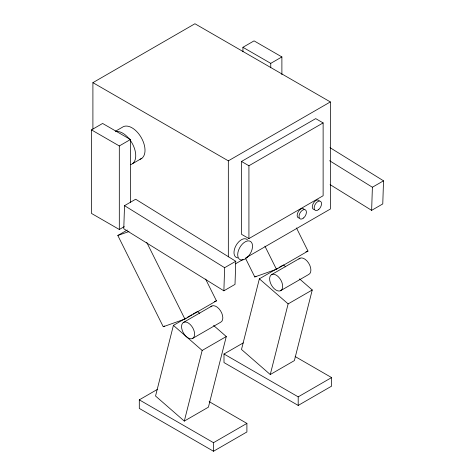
<?xml version="1.0" encoding="UTF-8"?>
<svg xmlns="http://www.w3.org/2000/svg" width="475" height="475" viewBox="0 0 475 475"><rect width="100%" height="100%" fill="white"/><g stroke="black" fill="none" stroke-linecap="round" stroke-linejoin="round"><path stroke-width="0.71" d="M124.521 205.663L123.773 228.778L223.879 290.813L235.012 284.382L235.76 261.268L135.654 199.233L124.521 205.663L224.627 267.698L223.879 290.813M330.089 184.603L371.64 210.354L372.388 187.239L383.521 180.815L330.006 147.648M383.521 180.815L382.773 203.929L371.64 210.354M186.105 318.054L173.411 325.381L155.545 396.019L184.306 421.088L208.418 407.164L226.29 336.532L213.566 325.44M184.306 421.088L202.172 350.449L226.29 336.532M277.774 268.203L259.368 278.825L241.496 349.463L270.257 374.532L294.375 360.608L312.247 289.976L299.523 278.884M270.257 374.532L288.129 303.899L312.247 289.976M92.904 129.081L92.904 82.656L194.934 23.75L330.357 101.935L330.357 209.036L245.652 257.943M124.254 226.634L119.308 229.49L91.479 213.423L91.479 129.883L102.612 123.458L130.435 139.519L130.435 202.362M242.933 51.728L242.933 47.292L254.06 40.868L281.889 56.935L281.889 74.676M115.395 131.272L122.2 127.347A18.365 10.604 60 0 1 141.437 137.916A18.365 10.604 60 0 1 140.012 159.256M91.479 129.883L119.308 145.95L130.435 139.519M242.933 47.292L270.756 63.359L281.889 56.935M132.584 163.649L141.859 158.294M92.904 82.656L228.327 160.841L330.357 101.935M241.502 161.464L315.709 118.625L323.125 122.912L323.125 195.742L248.924 238.581L241.502 234.3L241.502 161.464L248.924 165.751L323.125 122.912M205.58 279.033L216.446 300.853L184.912 319.058L163.252 326.735L117.824 235.487L127.282 230.025M224.627 267.698L235.76 261.268M235.386 263.868L243.087 259.421M163.252 326.735L164.516 326.004M245.575 258.442L254.796 276.955L256.055 276.224M187.376 317.318L191.817 314.753M193.088 314.022L196.893 311.826M183.754 322.252L211.969 305.965M279.039 267.467L282.851 265.27M254.796 276.955L276.45 269.277L307.984 251.073L296.465 227.929M271.819 274.479L300.034 258.192M192.417 338.538A9.233 5.332 60 0 0 190.148 324.437A9.233 5.332 60 0 0 181.688 328.213A9.233 5.332 60 0 0 192.417 338.538L220.632 322.252A9.233 5.332 60 0 0 220.578 310.882A9.233 5.332 60 0 0 210.852 306.803M280.482 290.765A9.233 5.332 60 0 0 278.213 276.664A9.233 5.332 60 0 0 269.752 280.44A9.233 5.332 60 0 0 280.482 290.765L308.697 274.479A9.233 5.332 60 0 0 308.643 263.108A9.233 5.332 60 0 0 298.918 259.029M209.154 401.613L246.899 423.403L246.899 431.971L213.507 451.25L139.3 408.411L139.3 399.843L157.284 389.458M295.129 356.523L331.592 377.577L331.592 386.145L298.199 405.424L223.998 362.579L223.998 354.012L243.259 342.891M139.3 399.843L213.507 442.682L246.899 423.403M223.998 354.012L298.199 396.857L331.592 377.577M117.824 235.487L128.998 231.527M305.894 251.815L307.984 251.073M214.35 301.595L216.446 300.853M329.579 160.71L372.388 187.239M283.48 264.902L285.695 266.831M259.368 278.825L288.129 303.899M197.529 311.457L199.743 313.387M173.411 325.381L202.172 350.449M264.925 246.139L276.45 269.277M146.722 242.357L184.912 319.058M298.199 396.857L298.199 405.424M270.756 63.359L270.756 67.794M248.924 165.751L248.924 238.581M228.327 160.841L228.327 256.862M213.507 442.682L213.507 451.25M119.308 145.95L119.308 229.49M116.025 131.468A18.365 10.604 60 0 1 129.675 139.484M130.482 140.588A18.365 10.604 60 0 1 130.738 164.611M237.696 257.854A10.492 6.056 -60 0 1 235.938 245.664A10.492 6.056 -60 0 1 247.487 239.869M314.141 209.534A5.249 3.028 -60 0 1 313.369 203.235A5.249 3.028 -60 0 1 319.206 200.753M299.012 218.043A5.249 3.028 -60 0 1 298.241 211.749A5.249 3.028 -60 0 1 304.077 209.261M247.036 257.604A10.492 6.056 -60 0 0 250.367 241.348A10.492 6.056 -60 0 0 237.951 252.356A10.492 6.056 -60 0 0 247.036 257.604M318.808 209.404A5.249 3.028 -60 0 0 320.471 201.281A5.249 3.028 -60 0 0 314.266 206.785A5.249 3.028 -60 0 0 318.808 209.404M303.679 217.918A5.249 3.028 -60 0 0 305.342 209.79A5.249 3.028 -60 0 0 299.137 215.294A5.249 3.028 -60 0 0 303.679 217.918"/></g></svg>
